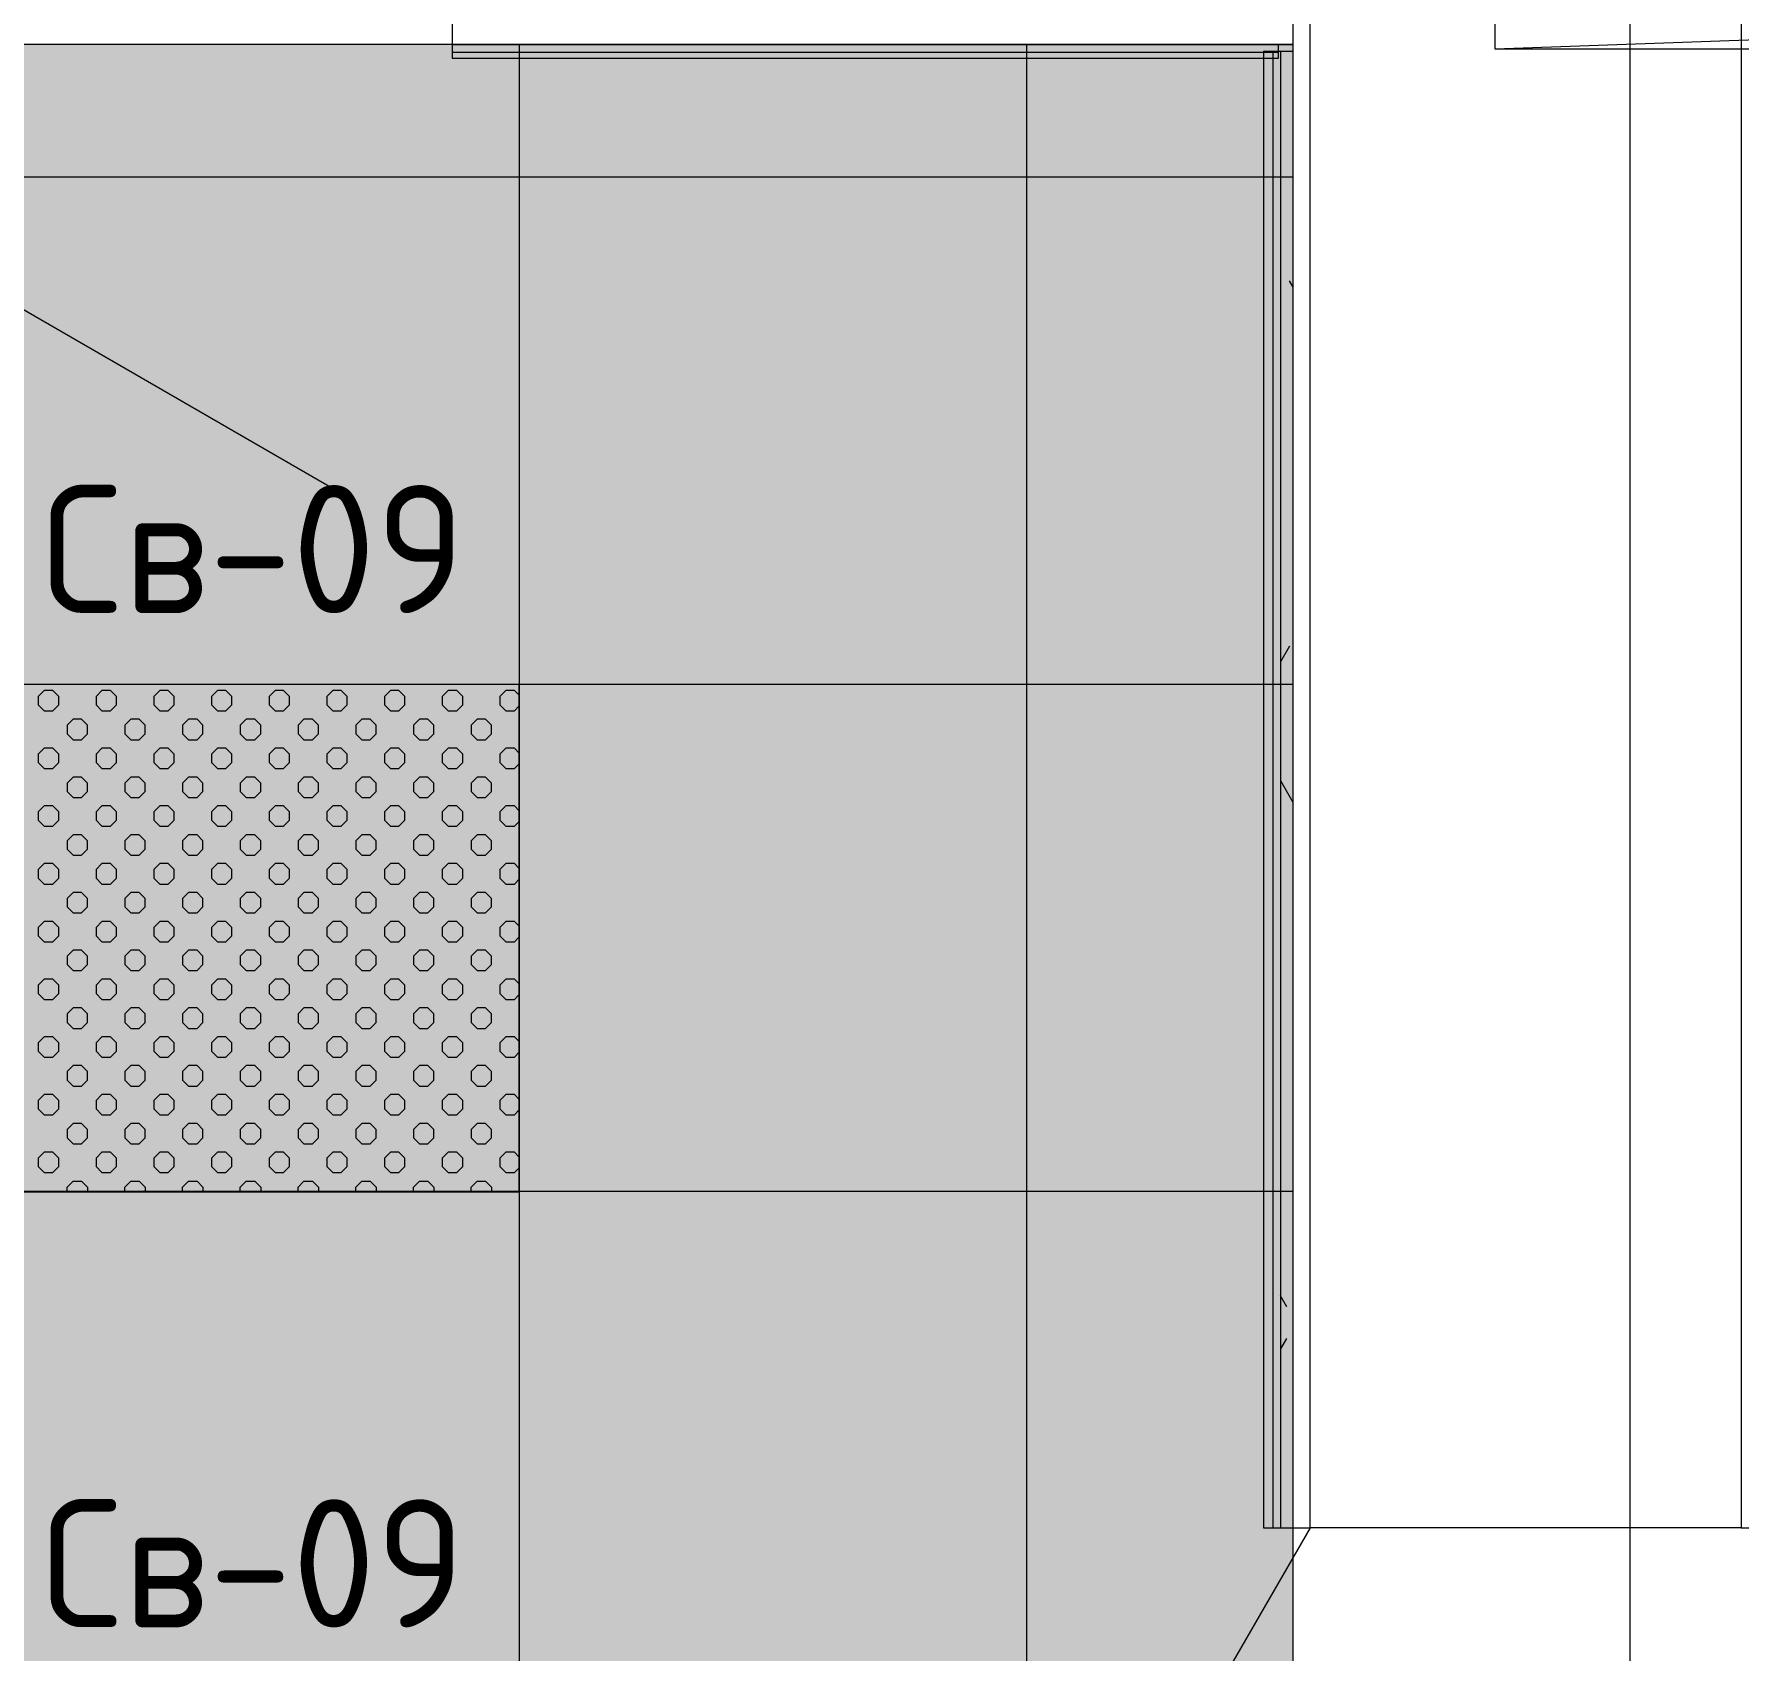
# Model space of a CAD drawing. Header units: millimetres. Extents: x -13069 to 207500, y -71366 to 56785.
# Drawn here: x 165938 to 167955, y 32788 to 34700 of the extents above; entities that cross this region are included whole.
import ezdxf

# ---------------------------------------------------------------- set-up
doc = ezdxf.new("R2010")
doc.units = ezdxf.units.MM
doc.layers.add('PDF _Подложка без мебели', color=7, linetype='Continuous')
doc.layers.add('PDF _Текст', color=7, linetype='Continuous')
doc.layers.add('PDF _Потолки', color=7, linetype='Continuous', lineweight=5, true_color=0x535353)
doc.layers.add('PDF _Ригели', color=7, linetype='Continuous', true_color=0x959595)
doc.layers.add('PDF _светильники', color=7, linetype='Continuous', true_color=0xffffff)
doc.styles.add('PDF GOST Common', font='GOST_Common.ttf')

msp = doc.modelspace()

# ---------------------------------------------------------------- linework, layer by layer
at = {"layer": 'PDF _Подложка без мебели', "lineweight": 18}
msp.add_lwpolyline([(167826.622, -7031.659, -0.41419022), (168226.622, -7431.659, -0.4141845), (167826.622, -7831.659, -0.4141845), (167426.622, -7431.659, -0.41419022), (167826.622, -7031.659), (167826.622, 46201.342)], format="xyb", dxfattribs=at)
for points in [[(167427.922, 34679.942), (167392.924, 34679.942), (167392.924, 32933.341), (167447.923, 32933.341), (167447.923, 37341.342)], [(167427.922, 32933.341), (167427.922, 37341.342), (167447.923, 37341.342), (167957.92, 37341.342), (167957.92, 32933.341), (168012.919, 32933.341), (168012.919, 33389.642), (171957.225, 33389.642), (171957.225, 33570.542), (168905.925, 33570.542), (168905.925, 35123.942), (168890.025, 35123.942), (168890.025, 33404.643)], [(167427.922, 34837.942), (166432.92, 34837.942), (166432.92, 34672.042), (167410.423, 34672.042), (167410.423, 34687.942)], [(164999.223, 34687.942), (165382.92, 34687.942), (166292.222, 34162.942)], [(166432.92, 34687.942), (167410.423, 34687.942), (167427.922, 34687.942)], [(166432.92, 34678.942), (167410.423, 34678.942)], [(167403.923, 34679.942), (167403.923, 32933.341)], [(167412.919, 34679.942), (167412.919, 32933.341)], [(167427.922, 34400.942), (167423.521, 34408.543)], [(167423.625, 33976.342), (167412.919, 33957.842)], [(167427.922, 33791.342), (167413.523, 33816.242)], [(167420.323, 33194.842), (167412.919, 33207.742)], [(167420.323, 33194.842), (167420.323, 33194.842)], [(167420.323, 33194.842), (167420.323, 33194.842)], [(167420.024, 33157.243), (167412.919, 33145.042)], [(167957.92, 32933.341), (167447.923, 32933.341), (166922.923, 32024.043)]]:
    msp.add_lwpolyline(points, dxfattribs=at)
at = {"layer": 'PDF _Потолки', "color": 7, "lineweight": 13}
msp.add_lwpolyline([(167427.922, 34687.942), (164996.72, 34687.942), (165003.923, 27774.243), (167427.922, 27774.243)], close=True, dxfattribs=at)
for points in [[(166512.321, 34687.942), (166512.321, 27774.243)], [(167112.321, 34687.942), (167112.321, 27774.243)], [(167427.922, 34531.143), (164996.922, 34531.143)], [(167427.922, 33931.143), (164997.52, 33931.143)], [(167427.922, 33331.143), (164998.134, 33331.143)]]:
    msp.add_lwpolyline(points, dxfattribs=at)
at = {"layer": 'PDF _Потолки', "color": 254, "lineweight": 0, "true_color": 0xcae6ff, "transparency": 33554559}
msp.add_solid([(167427.922, 34687.942), (167427.922, 27774.243), (164996.72, 34687.942), (165003.923, 27774.243)], dxfattribs=at)
at = {"layer": 'PDF _Ригели', "color": 7, "lineweight": 18}
msp.add_lwpolyline([(167826.622, -2015.058), (167826.622, 46201.342)], dxfattribs=at)
at = {"layer": 'PDF _Ригели', "lineweight": 18}
for points in [[(174066.819, 34682.643), (167666.819, 34682.643), (167666.819, 34912.643), (174115.824, 34912.643), (174115.824, 34682.643)], [(174115.824, 34912.643), (167666.819, 34682.643)]]:
    msp.add_lwpolyline(points, dxfattribs=at)
at = {"layer": 'PDF _светильники', "color": 7, "lineweight": 13}
msp.add_lwpolyline([(165912.321, 33330.842), (166512.321, 33330.842), (166512.321, 33930.842), (165912.321, 33930.842)], close=True, dxfattribs=at)
at = {"layer": 'PDF _светильники', "lineweight": 20}
for points in [[(165967.32, 33916.842), (165960.221, 33923.843), (165950.224, 33923.843), (165943.223, 33916.842), (165943.223, 33906.842), (165950.224, 33899.742), (165960.221, 33899.742), (165967.32, 33906.842)], [(166035.624, 33916.842), (166028.52, 33923.843), (166018.522, 33923.843), (166011.521, 33916.842), (166011.521, 33906.842), (166018.522, 33899.742), (166028.52, 33899.742), (166035.624, 33906.842)], [(166103.923, 33916.842), (166096.824, 33923.843), (166086.821, 33923.843), (166079.722, 33916.842), (166079.722, 33906.842), (166086.821, 33899.742), (166096.824, 33899.742), (166103.923, 33906.842)], [(166172.221, 33916.842), (166165.123, 33923.843), (166155.119, 33923.843), (166148.02, 33916.842), (166148.02, 33906.842), (166155.119, 33899.742), (166165.123, 33899.742), (166172.221, 33906.842)], [(166240.519, 33916.842), (166233.421, 33923.843), (166223.423, 33923.843), (166216.319, 33916.842), (166216.319, 33906.842), (166223.423, 33899.742), (166233.421, 33899.742), (166240.519, 33906.842)], [(166308.72, 33916.842), (166301.719, 33923.843), (166291.722, 33923.843), (166284.623, 33916.842), (166284.623, 33906.842), (166291.722, 33899.742), (166301.719, 33899.742), (166308.72, 33906.842)], [(166377.024, 33916.842), (166369.92, 33923.843), (166359.922, 33923.843), (166352.922, 33916.842), (166352.922, 33906.842), (166359.922, 33899.742), (166369.92, 33899.742), (166377.024, 33906.842)], [(166445.323, 33916.842), (166438.224, 33923.843), (166428.221, 33923.843), (166421.22, 33916.842), (166421.22, 33906.842), (166428.221, 33899.742), (166438.224, 33899.742), (166445.323, 33906.842)], [(166001.524, 33882.643), (165994.419, 33889.743), (165984.422, 33889.743), (165977.323, 33882.643), (165977.323, 33872.642), (165984.422, 33865.542), (165994.419, 33865.542), (166001.524, 33872.642)], [(166069.725, 33882.643), (166062.724, 33889.743), (166052.72, 33889.743), (166045.622, 33882.643), (166045.622, 33872.642), (166052.72, 33865.542), (166062.724, 33865.542), (166069.725, 33872.642)], [(166138.023, 33882.643), (166131.022, 33889.743), (166121.025, 33889.743), (166113.92, 33882.643), (166113.92, 33872.642), (166121.025, 33865.542), (166131.022, 33865.542), (166138.023, 33872.642)], [(166206.321, 33882.643), (166199.223, 33889.743), (166189.219, 33889.743), (166182.225, 33882.643), (166182.225, 33872.642), (166189.219, 33865.542), (166199.223, 33865.542), (166206.321, 33872.642)], [(166274.62, 33882.643), (166267.521, 33889.743), (166257.524, 33889.743), (166250.523, 33882.643), (166250.523, 33872.642), (166257.524, 33865.542), (166267.521, 33865.542), (166274.62, 33872.642)], [(166342.924, 33882.643), (166335.82, 33889.743), (166325.822, 33889.743), (166318.724, 33882.643), (166318.724, 33872.642), (166325.822, 33865.542), (166335.82, 33865.542), (166342.924, 33872.642)], [(166411.222, 33882.643), (166404.124, 33889.743), (166394.12, 33889.743), (166387.022, 33882.643), (166387.022, 33872.642), (166394.12, 33865.542), (166404.124, 33865.542), (166411.222, 33872.642)], [(166479.423, 33882.643), (166472.422, 33889.743), (166462.425, 33889.743), (166455.32, 33882.643), (166455.32, 33872.642), (166462.425, 33865.542), (166472.422, 33865.542), (166479.423, 33872.642)], [(165967.32, 33848.542), (165960.221, 33855.541), (165950.224, 33855.541), (165943.223, 33848.542), (165943.223, 33838.542), (165950.224, 33831.442), (165960.221, 33831.442), (165967.32, 33838.542)], [(166035.624, 33848.542), (166028.52, 33855.541), (166018.522, 33855.541), (166011.521, 33848.542), (166011.521, 33838.542), (166018.522, 33831.442), (166028.52, 33831.442), (166035.624, 33838.542)], [(166103.923, 33848.542), (166096.824, 33855.541), (166086.821, 33855.541), (166079.722, 33848.542), (166079.722, 33838.542), (166086.821, 33831.442), (166096.824, 33831.442), (166103.923, 33838.542)], [(166172.221, 33848.542), (166165.123, 33855.541), (166155.119, 33855.541), (166148.02, 33848.542), (166148.02, 33838.542), (166155.119, 33831.442), (166165.123, 33831.442), (166172.221, 33838.542)], [(166240.519, 33848.542), (166233.421, 33855.541), (166223.423, 33855.541), (166216.319, 33848.542), (166216.319, 33838.542), (166223.423, 33831.442), (166233.421, 33831.442), (166240.519, 33838.542)], [(166308.72, 33848.542), (166301.719, 33855.541), (166291.722, 33855.541), (166284.623, 33848.542), (166284.623, 33838.542), (166291.722, 33831.442), (166301.719, 33831.442), (166308.72, 33838.542)], [(166377.024, 33848.542), (166369.92, 33855.541), (166359.922, 33855.541), (166352.922, 33848.542), (166352.922, 33838.542), (166359.922, 33831.442), (166369.92, 33831.442), (166377.024, 33838.542)], [(166445.323, 33848.542), (166438.224, 33855.541), (166428.221, 33855.541), (166421.22, 33848.542), (166421.22, 33838.542), (166428.221, 33831.442), (166438.224, 33831.442), (166445.323, 33838.542)], [(166001.524, 33814.343), (165994.419, 33821.443), (165984.422, 33821.443), (165977.323, 33814.343), (165977.323, 33804.342), (165984.422, 33797.341), (165994.419, 33797.341), (166001.524, 33804.342)], [(166069.725, 33814.343), (166062.724, 33821.443), (166052.72, 33821.443), (166045.622, 33814.343), (166045.622, 33804.342), (166052.72, 33797.341), (166062.724, 33797.341), (166069.725, 33804.342)], [(166138.023, 33814.343), (166131.022, 33821.443), (166121.025, 33821.443), (166113.92, 33814.343), (166113.92, 33804.342), (166121.025, 33797.341), (166131.022, 33797.341), (166138.023, 33804.342)], [(166206.321, 33814.343), (166199.223, 33821.443), (166189.219, 33821.443), (166182.225, 33814.343), (166182.225, 33804.342), (166189.219, 33797.341), (166199.223, 33797.341), (166206.321, 33804.342)], [(166274.62, 33814.343), (166267.521, 33821.443), (166257.524, 33821.443), (166250.523, 33814.343), (166250.523, 33804.342), (166257.524, 33797.341), (166267.521, 33797.341), (166274.62, 33804.342)], [(166342.924, 33814.343), (166335.82, 33821.443), (166325.822, 33821.443), (166318.724, 33814.343), (166318.724, 33804.342), (166325.822, 33797.341), (166335.82, 33797.341), (166342.924, 33804.342)], [(166411.222, 33814.343), (166404.124, 33821.443), (166394.12, 33821.443), (166387.022, 33814.343), (166387.022, 33804.342), (166394.12, 33797.341), (166404.124, 33797.341), (166411.222, 33804.342)], [(166479.423, 33814.343), (166472.422, 33821.443), (166462.425, 33821.443), (166455.32, 33814.343), (166455.32, 33804.342), (166462.425, 33797.341), (166472.422, 33797.341), (166479.423, 33804.342)], [(165967.32, 33780.242), (165960.221, 33787.342), (165950.224, 33787.342), (165943.223, 33780.242), (165943.223, 33770.242), (165950.224, 33763.142), (165960.221, 33763.142), (165967.32, 33770.242)], [(166035.624, 33780.242), (166028.52, 33787.342), (166018.522, 33787.342), (166011.521, 33780.242), (166011.521, 33770.242), (166018.522, 33763.142), (166028.52, 33763.142), (166035.624, 33770.242)], [(166103.923, 33780.242), (166096.824, 33787.342), (166086.821, 33787.342), (166079.722, 33780.242), (166079.722, 33770.242), (166086.821, 33763.142), (166096.824, 33763.142), (166103.923, 33770.242)], [(166172.221, 33780.242), (166165.123, 33787.342), (166155.119, 33787.342), (166148.02, 33780.242), (166148.02, 33770.242), (166155.119, 33763.142), (166165.123, 33763.142), (166172.221, 33770.242)], [(166240.519, 33780.242), (166233.421, 33787.342), (166223.423, 33787.342), (166216.319, 33780.242), (166216.319, 33770.242), (166223.423, 33763.142), (166233.421, 33763.142), (166240.519, 33770.242)], [(166308.72, 33780.242), (166301.719, 33787.342), (166291.722, 33787.342), (166284.623, 33780.242), (166284.623, 33770.242), (166291.722, 33763.142), (166301.719, 33763.142), (166308.72, 33770.242)], [(166377.024, 33780.242), (166369.92, 33787.342), (166359.922, 33787.342), (166352.922, 33780.242), (166352.922, 33770.242), (166359.922, 33763.142), (166369.92, 33763.142), (166377.024, 33770.242)], [(166445.323, 33780.242), (166438.224, 33787.342), (166428.221, 33787.342), (166421.22, 33780.242), (166421.22, 33770.242), (166428.221, 33763.142), (166438.224, 33763.142), (166445.323, 33770.242)], [(166001.524, 33746.043), (165994.419, 33753.143), (165984.422, 33753.143), (165977.323, 33746.043), (165977.323, 33736.042), (165984.422, 33729.042), (165994.419, 33729.042), (166001.524, 33736.042)], [(166069.725, 33746.043), (166062.724, 33753.143), (166052.72, 33753.143), (166045.622, 33746.043), (166045.622, 33736.042), (166052.72, 33729.042), (166062.724, 33729.042), (166069.725, 33736.042)], [(166138.023, 33746.043), (166131.022, 33753.143), (166121.025, 33753.143), (166113.92, 33746.043), (166113.92, 33736.042), (166121.025, 33729.042), (166131.022, 33729.042), (166138.023, 33736.042)], [(166206.321, 33746.043), (166199.223, 33753.143), (166189.219, 33753.143), (166182.225, 33746.043), (166182.225, 33736.042), (166189.219, 33729.042), (166199.223, 33729.042), (166206.321, 33736.042)], [(166274.62, 33746.043), (166267.521, 33753.143), (166257.524, 33753.143), (166250.523, 33746.043), (166250.523, 33736.042), (166257.524, 33729.042), (166267.521, 33729.042), (166274.62, 33736.042)], [(166342.924, 33746.043), (166335.82, 33753.143), (166325.822, 33753.143), (166318.724, 33746.043), (166318.724, 33736.042), (166325.822, 33729.042), (166335.82, 33729.042), (166342.924, 33736.042)], [(166411.222, 33746.043), (166404.124, 33753.143), (166394.12, 33753.143), (166387.022, 33746.043), (166387.022, 33736.042), (166394.12, 33729.042), (166404.124, 33729.042), (166411.222, 33736.042)], [(166479.423, 33746.043), (166472.422, 33753.143), (166462.425, 33753.143), (166455.32, 33746.043), (166455.32, 33736.042), (166462.425, 33729.042), (166472.422, 33729.042), (166479.423, 33736.042)], [(165967.32, 33711.943), (165960.221, 33719.042), (165950.224, 33719.042), (165943.223, 33711.943), (165943.223, 33701.942), (165950.224, 33694.842), (165960.221, 33694.842), (165967.32, 33701.942)], [(166035.624, 33711.943), (166028.52, 33719.042), (166018.522, 33719.042), (166011.521, 33711.943), (166011.521, 33701.942), (166018.522, 33694.842), (166028.52, 33694.842), (166035.624, 33701.942)], [(166103.923, 33711.943), (166096.824, 33719.042), (166086.821, 33719.042), (166079.722, 33711.943), (166079.722, 33701.942), (166086.821, 33694.842), (166096.824, 33694.842), (166103.923, 33701.942)], [(166172.221, 33711.943), (166165.123, 33719.042), (166155.119, 33719.042), (166148.02, 33711.943), (166148.02, 33701.942), (166155.119, 33694.842), (166165.123, 33694.842), (166172.221, 33701.942)], [(166240.519, 33711.943), (166233.421, 33719.042), (166223.423, 33719.042), (166216.319, 33711.943), (166216.319, 33701.942), (166223.423, 33694.842), (166233.421, 33694.842), (166240.519, 33701.942)], [(166308.72, 33711.943), (166301.719, 33719.042), (166291.722, 33719.042), (166284.623, 33711.943), (166284.623, 33701.942), (166291.722, 33694.842), (166301.719, 33694.842), (166308.72, 33701.942)], [(166377.024, 33711.943), (166369.92, 33719.042), (166359.922, 33719.042), (166352.922, 33711.943), (166352.922, 33701.942), (166359.922, 33694.842), (166369.92, 33694.842), (166377.024, 33701.942)], [(166445.323, 33711.943), (166438.224, 33719.042), (166428.221, 33719.042), (166421.22, 33711.943), (166421.22, 33701.942), (166428.221, 33694.842), (166438.224, 33694.842), (166445.323, 33701.942)], [(166001.524, 33677.842), (165994.419, 33684.841), (165984.422, 33684.841), (165977.323, 33677.842), (165977.323, 33667.842), (165984.422, 33660.742), (165994.419, 33660.742), (166001.524, 33667.842)], [(166069.725, 33677.842), (166062.724, 33684.841), (166052.72, 33684.841), (166045.622, 33677.842), (166045.622, 33667.842), (166052.72, 33660.742), (166062.724, 33660.742), (166069.725, 33667.842)], [(166138.023, 33677.842), (166131.022, 33684.841), (166121.025, 33684.841), (166113.92, 33677.842), (166113.92, 33667.842), (166121.025, 33660.742), (166131.022, 33660.742), (166138.023, 33667.842)], [(166206.321, 33677.842), (166199.223, 33684.841), (166189.219, 33684.841), (166182.225, 33677.842), (166182.225, 33667.842), (166189.219, 33660.742), (166199.223, 33660.742), (166206.321, 33667.842)], [(166274.62, 33677.842), (166267.521, 33684.841), (166257.524, 33684.841), (166250.523, 33677.842), (166250.523, 33667.842), (166257.524, 33660.742), (166267.521, 33660.742), (166274.62, 33667.842)], [(166342.924, 33677.842), (166335.82, 33684.841), (166325.822, 33684.841), (166318.724, 33677.842), (166318.724, 33667.842), (166325.822, 33660.742), (166335.82, 33660.742), (166342.924, 33667.842)], [(166411.222, 33677.842), (166404.124, 33684.841), (166394.12, 33684.841), (166387.022, 33677.842), (166387.022, 33667.842), (166394.12, 33660.742), (166404.124, 33660.742), (166411.222, 33667.842)], [(166479.423, 33677.842), (166472.422, 33684.841), (166462.425, 33684.841), (166455.32, 33677.842), (166455.32, 33667.842), (166462.425, 33660.742), (166472.422, 33660.742), (166479.423, 33667.842)], [(165967.32, 33643.643), (165960.221, 33650.743), (165950.224, 33650.743), (165943.223, 33643.643), (165943.223, 33633.642), (165950.224, 33626.643), (165960.221, 33626.643), (165967.32, 33633.642)], [(166035.624, 33643.643), (166028.52, 33650.743), (166018.522, 33650.743), (166011.521, 33643.643), (166011.521, 33633.642), (166018.522, 33626.643), (166028.52, 33626.643), (166035.624, 33633.642)], [(166103.923, 33643.643), (166096.824, 33650.743), (166086.821, 33650.743), (166079.722, 33643.643), (166079.722, 33633.642), (166086.821, 33626.643), (166096.824, 33626.643), (166103.923, 33633.642)], [(166172.221, 33643.643), (166165.123, 33650.743), (166155.119, 33650.743), (166148.02, 33643.643), (166148.02, 33633.642), (166155.119, 33626.643), (166165.123, 33626.643), (166172.221, 33633.642)], [(166240.519, 33643.643), (166233.421, 33650.743), (166223.423, 33650.743), (166216.319, 33643.643), (166216.319, 33633.642), (166223.423, 33626.643), (166233.421, 33626.643), (166240.519, 33633.642)], [(166308.72, 33643.643), (166301.719, 33650.743), (166291.722, 33650.743), (166284.623, 33643.643), (166284.623, 33633.642), (166291.722, 33626.643), (166301.719, 33626.643), (166308.72, 33633.642)], [(166377.024, 33643.643), (166369.92, 33650.743), (166359.922, 33650.743), (166352.922, 33643.643), (166352.922, 33633.642), (166359.922, 33626.643), (166369.92, 33626.643), (166377.024, 33633.642)], [(166445.323, 33643.643), (166438.224, 33650.743), (166428.221, 33650.743), (166421.22, 33643.643), (166421.22, 33633.642), (166428.221, 33626.643), (166438.224, 33626.643), (166445.323, 33633.642)], [(166001.524, 33609.542), (165994.419, 33616.642), (165984.422, 33616.642), (165977.323, 33609.542), (165977.323, 33599.542), (165984.422, 33592.442), (165994.419, 33592.442), (166001.524, 33599.542)], [(166069.725, 33609.542), (166062.724, 33616.642), (166052.72, 33616.642), (166045.622, 33609.542), (166045.622, 33599.542), (166052.72, 33592.442), (166062.724, 33592.442), (166069.725, 33599.542)], [(166138.023, 33609.542), (166131.022, 33616.642), (166121.025, 33616.642), (166113.92, 33609.542), (166113.92, 33599.542), (166121.025, 33592.442), (166131.022, 33592.442), (166138.023, 33599.542)], [(166206.321, 33609.542), (166199.223, 33616.642), (166189.219, 33616.642), (166182.225, 33609.542), (166182.225, 33599.542), (166189.219, 33592.442), (166199.223, 33592.442), (166206.321, 33599.542)], [(166274.62, 33609.542), (166267.521, 33616.642), (166257.524, 33616.642), (166250.523, 33609.542), (166250.523, 33599.542), (166257.524, 33592.442), (166267.521, 33592.442), (166274.62, 33599.542)], [(166342.924, 33609.542), (166335.82, 33616.642), (166325.822, 33616.642), (166318.724, 33609.542), (166318.724, 33599.542), (166325.822, 33592.442), (166335.82, 33592.442), (166342.924, 33599.542)], [(166411.222, 33609.542), (166404.124, 33616.642), (166394.12, 33616.642), (166387.022, 33609.542), (166387.022, 33599.542), (166394.12, 33592.442), (166404.124, 33592.442), (166411.222, 33599.542)], [(166479.423, 33609.542), (166472.422, 33616.642), (166462.425, 33616.642), (166455.32, 33609.542), (166455.32, 33599.542), (166462.425, 33592.442), (166472.422, 33592.442), (166479.423, 33599.542)], [(165967.32, 33575.343), (165960.221, 33582.443), (165950.224, 33582.443), (165943.223, 33575.343), (165943.223, 33565.342), (165950.224, 33558.341), (165960.221, 33558.341), (165967.32, 33565.342)], [(166035.624, 33575.343), (166028.52, 33582.443), (166018.522, 33582.443), (166011.521, 33575.343), (166011.521, 33565.342), (166018.522, 33558.341), (166028.52, 33558.341), (166035.624, 33565.342)], [(166103.923, 33575.343), (166096.824, 33582.443), (166086.821, 33582.443), (166079.722, 33575.343), (166079.722, 33565.342), (166086.821, 33558.341), (166096.824, 33558.341), (166103.923, 33565.342)], [(166172.221, 33575.343), (166165.123, 33582.443), (166155.119, 33582.443), (166148.02, 33575.343), (166148.02, 33565.342), (166155.119, 33558.341), (166165.123, 33558.341), (166172.221, 33565.342)], [(166240.519, 33575.343), (166233.421, 33582.443), (166223.423, 33582.443), (166216.319, 33575.343), (166216.319, 33565.342), (166223.423, 33558.341), (166233.421, 33558.341), (166240.519, 33565.342)], [(166308.72, 33575.343), (166301.719, 33582.443), (166291.722, 33582.443), (166284.623, 33575.343), (166284.623, 33565.342), (166291.722, 33558.341), (166301.719, 33558.341), (166308.72, 33565.342)], [(166377.024, 33575.343), (166369.92, 33582.443), (166359.922, 33582.443), (166352.922, 33575.343), (166352.922, 33565.342), (166359.922, 33558.341), (166369.92, 33558.341), (166377.024, 33565.342)], [(166445.323, 33575.343), (166438.224, 33582.443), (166428.221, 33582.443), (166421.22, 33575.343), (166421.22, 33565.342), (166428.221, 33558.341), (166438.224, 33558.341), (166445.323, 33565.342)], [(166001.524, 33541.242), (165994.419, 33548.342), (165984.422, 33548.342), (165977.323, 33541.242), (165977.323, 33531.242), (165984.422, 33524.142), (165994.419, 33524.142), (166001.524, 33531.242)], [(166069.725, 33541.242), (166062.724, 33548.342), (166052.72, 33548.342), (166045.622, 33541.242), (166045.622, 33531.242), (166052.72, 33524.142), (166062.724, 33524.142), (166069.725, 33531.242)], [(166138.023, 33541.242), (166131.022, 33548.342), (166121.025, 33548.342), (166113.92, 33541.242), (166113.92, 33531.242), (166121.025, 33524.142), (166131.022, 33524.142), (166138.023, 33531.242)], [(166206.321, 33541.242), (166199.223, 33548.342), (166189.219, 33548.342), (166182.225, 33541.242), (166182.225, 33531.242), (166189.219, 33524.142), (166199.223, 33524.142), (166206.321, 33531.242)], [(166274.62, 33541.242), (166267.521, 33548.342), (166257.524, 33548.342), (166250.523, 33541.242), (166250.523, 33531.242), (166257.524, 33524.142), (166267.521, 33524.142), (166274.62, 33531.242)], [(166342.924, 33541.242), (166335.82, 33548.342), (166325.822, 33548.342), (166318.724, 33541.242), (166318.724, 33531.242), (166325.822, 33524.142), (166335.82, 33524.142), (166342.924, 33531.242)], [(166411.222, 33541.242), (166404.124, 33548.342), (166394.12, 33548.342), (166387.022, 33541.242), (166387.022, 33531.242), (166394.12, 33524.142), (166404.124, 33524.142), (166411.222, 33531.242)], [(166479.423, 33541.242), (166472.422, 33548.342), (166462.425, 33548.342), (166455.32, 33541.242), (166455.32, 33531.242), (166462.425, 33524.142), (166472.422, 33524.142), (166479.423, 33531.242)], [(165967.32, 33507.142), (165960.221, 33514.143), (165950.224, 33514.143), (165943.223, 33507.142), (165943.223, 33497.142), (165950.224, 33490.042), (165960.221, 33490.042), (165967.32, 33497.142)], [(166035.624, 33507.142), (166028.52, 33514.143), (166018.522, 33514.143), (166011.521, 33507.142), (166011.521, 33497.142), (166018.522, 33490.042), (166028.52, 33490.042), (166035.624, 33497.142)], [(166103.923, 33507.142), (166096.824, 33514.143), (166086.821, 33514.143), (166079.722, 33507.142), (166079.722, 33497.142), (166086.821, 33490.042), (166096.824, 33490.042), (166103.923, 33497.142)], [(166172.221, 33507.142), (166165.123, 33514.143), (166155.119, 33514.143), (166148.02, 33507.142), (166148.02, 33497.142), (166155.119, 33490.042), (166165.123, 33490.042), (166172.221, 33497.142)], [(166240.519, 33507.142), (166233.421, 33514.143), (166223.423, 33514.143), (166216.319, 33507.142), (166216.319, 33497.142), (166223.423, 33490.042), (166233.421, 33490.042), (166240.519, 33497.142)], [(166308.72, 33507.142), (166301.719, 33514.143), (166291.722, 33514.143), (166284.623, 33507.142), (166284.623, 33497.142), (166291.722, 33490.042), (166301.719, 33490.042), (166308.72, 33497.142)], [(166377.024, 33507.142), (166369.92, 33514.143), (166359.922, 33514.143), (166352.922, 33507.142), (166352.922, 33497.142), (166359.922, 33490.042), (166369.92, 33490.042), (166377.024, 33497.142)], [(166445.323, 33507.142), (166438.224, 33514.143), (166428.221, 33514.143), (166421.22, 33507.142), (166421.22, 33497.142), (166428.221, 33490.042), (166438.224, 33490.042), (166445.323, 33497.142)], [(166001.524, 33472.943), (165994.419, 33480.043), (165984.422, 33480.043), (165977.323, 33472.943), (165977.323, 33462.942), (165984.422, 33455.842), (165994.419, 33455.842), (166001.524, 33462.942)], [(166069.725, 33472.943), (166062.724, 33480.043), (166052.72, 33480.043), (166045.622, 33472.943), (166045.622, 33462.942), (166052.72, 33455.842), (166062.724, 33455.842), (166069.725, 33462.942)], [(166138.023, 33472.943), (166131.022, 33480.043), (166121.025, 33480.043), (166113.92, 33472.943), (166113.92, 33462.942), (166121.025, 33455.842), (166131.022, 33455.842), (166138.023, 33462.942)], [(166206.321, 33472.943), (166199.223, 33480.043), (166189.219, 33480.043), (166182.225, 33472.943), (166182.225, 33462.942), (166189.219, 33455.842), (166199.223, 33455.842), (166206.321, 33462.942)], [(166274.62, 33472.943), (166267.521, 33480.043), (166257.524, 33480.043), (166250.523, 33472.943), (166250.523, 33462.942), (166257.524, 33455.842), (166267.521, 33455.842), (166274.62, 33462.942)], [(166342.924, 33472.943), (166335.82, 33480.043), (166325.822, 33480.043), (166318.724, 33472.943), (166318.724, 33462.942), (166325.822, 33455.842), (166335.82, 33455.842), (166342.924, 33462.942)], [(166411.222, 33472.943), (166404.124, 33480.043), (166394.12, 33480.043), (166387.022, 33472.943), (166387.022, 33462.942), (166394.12, 33455.842), (166404.124, 33455.842), (166411.222, 33462.942)], [(166479.423, 33472.943), (166472.422, 33480.043), (166462.425, 33480.043), (166455.32, 33472.943), (166455.32, 33462.942), (166462.425, 33455.842), (166472.422, 33455.842), (166479.423, 33462.942)], [(165967.32, 33438.842), (165960.221, 33445.841), (165950.224, 33445.841), (165943.223, 33438.842), (165943.223, 33428.842), (165950.224, 33421.742), (165960.221, 33421.742), (165967.32, 33428.842)], [(166035.624, 33438.842), (166028.52, 33445.841), (166018.522, 33445.841), (166011.521, 33438.842), (166011.521, 33428.842), (166018.522, 33421.742), (166028.52, 33421.742), (166035.624, 33428.842)], [(166103.923, 33438.842), (166096.824, 33445.841), (166086.821, 33445.841), (166079.722, 33438.842), (166079.722, 33428.842), (166086.821, 33421.742), (166096.824, 33421.742), (166103.923, 33428.842)], [(166172.221, 33438.842), (166165.123, 33445.841), (166155.119, 33445.841), (166148.02, 33438.842), (166148.02, 33428.842), (166155.119, 33421.742), (166165.123, 33421.742), (166172.221, 33428.842)], [(166240.519, 33438.842), (166233.421, 33445.841), (166223.423, 33445.841), (166216.319, 33438.842), (166216.319, 33428.842), (166223.423, 33421.742), (166233.421, 33421.742), (166240.519, 33428.842)], [(166308.72, 33438.842), (166301.719, 33445.841), (166291.722, 33445.841), (166284.623, 33438.842), (166284.623, 33428.842), (166291.722, 33421.742), (166301.719, 33421.742), (166308.72, 33428.842)], [(166377.024, 33438.842), (166369.92, 33445.841), (166359.922, 33445.841), (166352.922, 33438.842), (166352.922, 33428.842), (166359.922, 33421.742), (166369.92, 33421.742), (166377.024, 33428.842)], [(166445.323, 33438.842), (166438.224, 33445.841), (166428.221, 33445.841), (166421.22, 33438.842), (166421.22, 33428.842), (166428.221, 33421.742), (166438.224, 33421.742), (166445.323, 33428.842)], [(166001.524, 33404.643), (165994.419, 33411.743), (165984.422, 33411.743), (165977.323, 33404.643), (165977.323, 33394.642), (165984.422, 33387.643), (165994.419, 33387.643), (166001.524, 33394.642)], [(166069.725, 33404.643), (166062.724, 33411.743), (166052.72, 33411.743), (166045.622, 33404.643), (166045.622, 33394.642), (166052.72, 33387.643), (166062.724, 33387.643), (166069.725, 33394.642)], [(166138.023, 33404.643), (166131.022, 33411.743), (166121.025, 33411.743), (166113.92, 33404.643), (166113.92, 33394.642), (166121.025, 33387.643), (166131.022, 33387.643), (166138.023, 33394.642)], [(166206.321, 33404.643), (166199.223, 33411.743), (166189.219, 33411.743), (166182.225, 33404.643), (166182.225, 33394.642), (166189.219, 33387.643), (166199.223, 33387.643), (166206.321, 33394.642)], [(166274.62, 33404.643), (166267.521, 33411.743), (166257.524, 33411.743), (166250.523, 33404.643), (166250.523, 33394.642), (166257.524, 33387.643), (166267.521, 33387.643), (166274.62, 33394.642)], [(166342.924, 33404.643), (166335.82, 33411.743), (166325.822, 33411.743), (166318.724, 33404.643), (166318.724, 33394.642), (166325.822, 33387.643), (166335.82, 33387.643), (166342.924, 33394.642)], [(166411.222, 33404.643), (166404.124, 33411.743), (166394.12, 33411.743), (166387.022, 33404.643), (166387.022, 33394.642), (166394.12, 33387.643), (166404.124, 33387.643), (166411.222, 33394.642)], [(166479.423, 33404.643), (166472.422, 33411.743), (166462.425, 33411.743), (166455.32, 33404.643), (166455.32, 33394.642), (166462.425, 33387.643), (166472.422, 33387.643), (166479.423, 33394.642)], [(165967.32, 33370.542), (165960.221, 33377.642), (165950.224, 33377.642), (165943.223, 33370.542), (165943.223, 33360.542), (165950.224, 33353.442), (165960.221, 33353.442), (165967.32, 33360.542)], [(166035.624, 33370.542), (166028.52, 33377.642), (166018.522, 33377.642), (166011.521, 33370.542), (166011.521, 33360.542), (166018.522, 33353.442), (166028.52, 33353.442), (166035.624, 33360.542)], [(166103.923, 33370.542), (166096.824, 33377.642), (166086.821, 33377.642), (166079.722, 33370.542), (166079.722, 33360.542), (166086.821, 33353.442), (166096.824, 33353.442), (166103.923, 33360.542)], [(166172.221, 33370.542), (166165.123, 33377.642), (166155.119, 33377.642), (166148.02, 33370.542), (166148.02, 33360.542), (166155.119, 33353.442), (166165.123, 33353.442), (166172.221, 33360.542)], [(166240.519, 33370.542), (166233.421, 33377.642), (166223.423, 33377.642), (166216.319, 33370.542), (166216.319, 33360.542), (166223.423, 33353.442), (166233.421, 33353.442), (166240.519, 33360.542)], [(166308.72, 33370.542), (166301.719, 33377.642), (166291.722, 33377.642), (166284.623, 33370.542), (166284.623, 33360.542), (166291.722, 33353.442), (166301.719, 33353.442), (166308.72, 33360.542)], [(166377.024, 33370.542), (166369.92, 33377.642), (166359.922, 33377.642), (166352.922, 33370.542), (166352.922, 33360.542), (166359.922, 33353.442), (166369.92, 33353.442), (166377.024, 33360.542)], [(166445.323, 33370.542), (166438.224, 33377.642), (166428.221, 33377.642), (166421.22, 33370.542), (166421.22, 33360.542), (166428.221, 33353.442), (166438.224, 33353.442), (166445.323, 33360.542)]]:
    msp.add_lwpolyline(points, close=True, dxfattribs=at)
for points in [[(166512.321, 33918.142), (166506.523, 33923.843), (166496.519, 33923.843), (166489.421, 33916.842), (166489.421, 33906.842), (166496.519, 33899.742), (166506.523, 33899.742), (166512.321, 33905.541)], [(166512.321, 33849.842), (166506.523, 33855.541), (166496.519, 33855.541), (166489.421, 33848.542), (166489.421, 33838.542), (166496.519, 33831.442), (166506.523, 33831.442), (166512.321, 33837.242)], [(166512.321, 33781.542), (166506.523, 33787.342), (166496.519, 33787.342), (166489.421, 33780.242), (166489.421, 33770.242), (166496.519, 33763.142), (166506.523, 33763.142), (166512.321, 33768.942)], [(166512.321, 33713.243), (166506.523, 33719.042), (166496.519, 33719.042), (166489.421, 33711.943), (166489.421, 33701.942), (166496.519, 33694.842), (166506.523, 33694.842), (166512.321, 33700.642)], [(166512.321, 33644.943), (166506.523, 33650.743), (166496.519, 33650.743), (166489.421, 33643.643), (166489.421, 33633.642), (166496.519, 33626.643), (166506.523, 33626.643), (166512.321, 33632.342)], [(166512.321, 33576.643), (166506.523, 33582.443), (166496.519, 33582.443), (166489.421, 33575.343), (166489.421, 33565.342), (166496.519, 33558.341), (166506.523, 33558.341), (166512.321, 33564.042)], [(166512.321, 33508.442), (166506.523, 33514.143), (166496.519, 33514.143), (166489.421, 33507.142), (166489.421, 33497.142), (166496.519, 33490.042), (166506.523, 33490.042), (166512.321, 33495.841)], [(166512.321, 33440.142), (166506.523, 33445.841), (166496.519, 33445.841), (166489.421, 33438.842), (166489.421, 33428.842), (166496.519, 33421.742), (166506.523, 33421.742), (166512.321, 33427.542)], [(166512.321, 33371.842), (166506.523, 33377.642), (166496.519, 33377.642), (166489.421, 33370.542), (166489.421, 33360.542), (166496.519, 33353.442), (166506.523, 33353.442), (166512.321, 33359.242)], [(165977.323, 33330.842), (165977.323, 33336.343), (165984.422, 33343.443), (165994.419, 33343.443), (166001.524, 33336.343), (166001.524, 33330.842)], [(166045.622, 33330.842), (166045.622, 33336.343), (166052.72, 33343.443), (166062.724, 33343.443), (166069.725, 33336.343), (166069.725, 33330.842)], [(166113.92, 33330.842), (166113.92, 33336.343), (166121.025, 33343.443), (166131.022, 33343.443), (166138.023, 33336.343), (166138.023, 33330.842)], [(166182.225, 33330.842), (166182.225, 33336.343), (166189.219, 33343.443), (166199.223, 33343.443), (166206.321, 33336.343), (166206.321, 33330.842)], [(166250.523, 33330.842), (166250.523, 33336.343), (166257.524, 33343.443), (166267.521, 33343.443), (166274.62, 33336.343), (166274.62, 33330.842)], [(166318.724, 33330.842), (166318.724, 33336.343), (166325.822, 33343.443), (166335.82, 33343.443), (166342.924, 33336.343), (166342.924, 33330.842)], [(166387.022, 33330.842), (166387.022, 33336.343), (166394.12, 33343.443), (166404.124, 33343.443), (166411.222, 33336.343), (166411.222, 33330.842)], [(166455.32, 33330.842), (166455.32, 33336.343), (166462.425, 33343.443), (166472.422, 33343.443), (166479.423, 33336.343), (166479.423, 33330.842)]]:
    msp.add_lwpolyline(points, dxfattribs=at)
at = {"layer": 'PDF _светильники', "color": 53, "lineweight": 0, "true_color": 0xf7e046, "transparency": 33554559}
msp.add_solid([(165912.321, 33330.842), (166512.321, 33330.842), (165912.321, 33930.842), (166512.321, 33930.842)], dxfattribs=at)

# ---------------------------------------------------------------- texts
at = {"layer": 'PDF _Текст', "char_height": 151.5063, "attachment_point": 4, "style": 'PDF GOST Common'}
for insert in [(165947.018, 34091.177), (165947.018, 32891.203)]:
    msp.add_mtext('Св-09', dxfattribs=dict(at, insert=insert))

doc.saveas('drawing.dxf')
